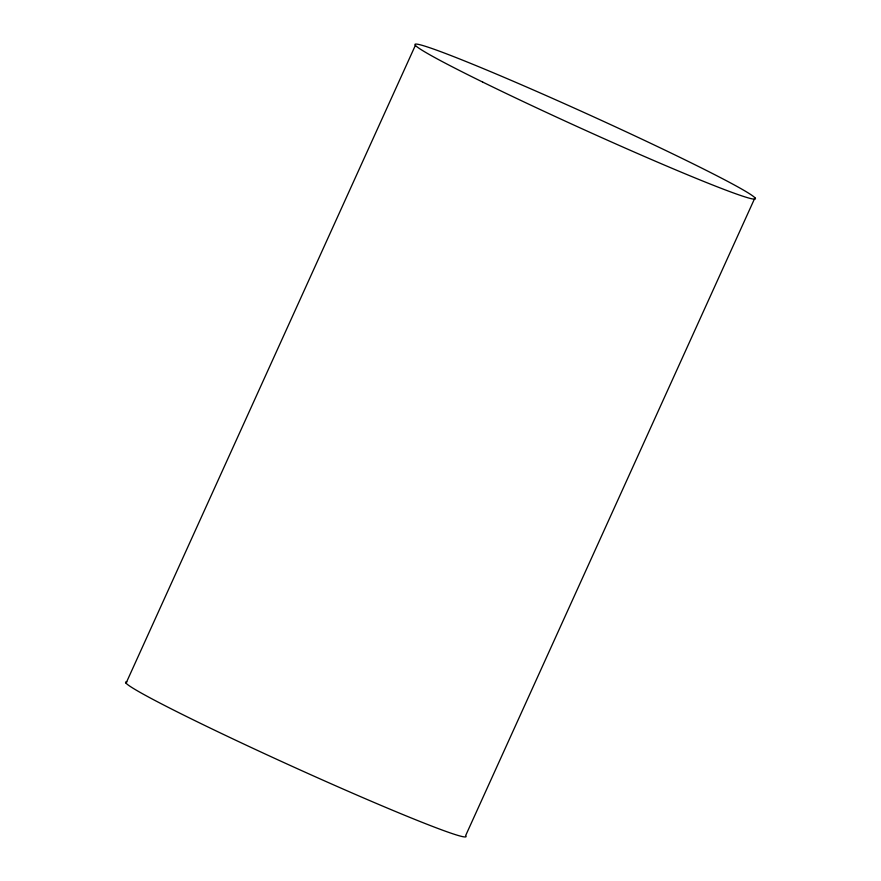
<?xml version="1.0" encoding="UTF-8"?>
<svg xmlns="http://www.w3.org/2000/svg" width="881" height="881" viewBox="0 0 881 881"><rect width="100%" height="100%" fill="white"/><g stroke="black" fill="none" stroke-linecap="round" stroke-linejoin="round"><path stroke-width="1.32" d="M126.049 683.182L415.369 45.372M754.951 197.818L465.631 835.629A186.926 7.83 24.4 0 1 291.787 766.162A186.926 7.83 24.4 0 1 126.842 681.861M482.722 82.087A186.926 7.83 24.4 0 0 754.158 199.139A186.926 7.83 24.4 0 0 518.601 83.552A186.926 7.83 24.4 0 0 482.722 82.087"/></g></svg>
